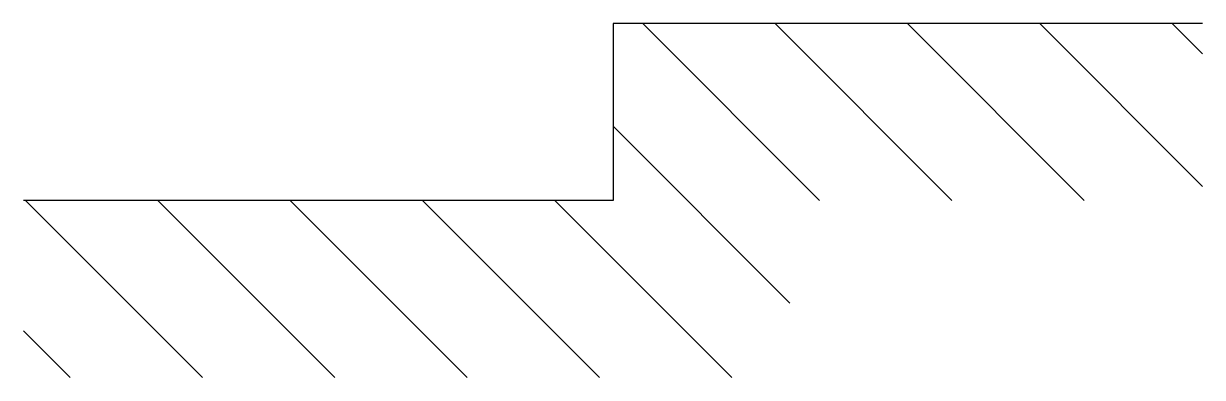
# Model space of a CAD drawing. Header units: millimetres. Extents: x 1192.707 to 1193.707, y -1198.238 to -1197.938.
import ezdxf

# ---------------------------------------------------------------- set-up
doc = ezdxf.new("R2010")
doc.units = ezdxf.units.MM
doc.header["$LTSCALE"] = 10
doc.layers.add('Símbolos_Gráficos', color=1, linetype='Continuous')

msp = doc.modelspace()

# ---------------------------------------------------------------- hatches: boundary and pattern name
at = {"layer": 'Símbolos_Gráficos'}
h = msp.add_hatch(dxfattribs=at)
h.set_pattern_fill('ANSI31', color=256, scale=0.025, angle=90, style=0)
h.set_pattern_definition([(135, (-5.07445, 22.25825), (-0.0561266008, -0.0561266008), [])])
h.paths.add_polyline_path([(1192.70706, -1198.08776), (1192.70706, -1198.23776), (1193.35706, -1198.23776), (1193.35706, -1198.08776), (1193.70706, -1198.08776), (1193.70706, -1197.93776), (1193.20706, -1197.93776), (1193.20706, -1198.08776)])

# ---------------------------------------------------------------- linework, layer by layer
at = {"layer": 'Símbolos_Gráficos', "color": 2}
for p, q in [((1193.70706, -1197.93776), (1193.20706, -1197.93776)), ((1193.20706, -1197.93776), (1193.20706, -1198.08776)), ((1193.20706, -1198.08776), (1192.70706, -1198.08776))]:
    msp.add_line(p, q, dxfattribs=at)

doc.saveas('drawing.dxf')
